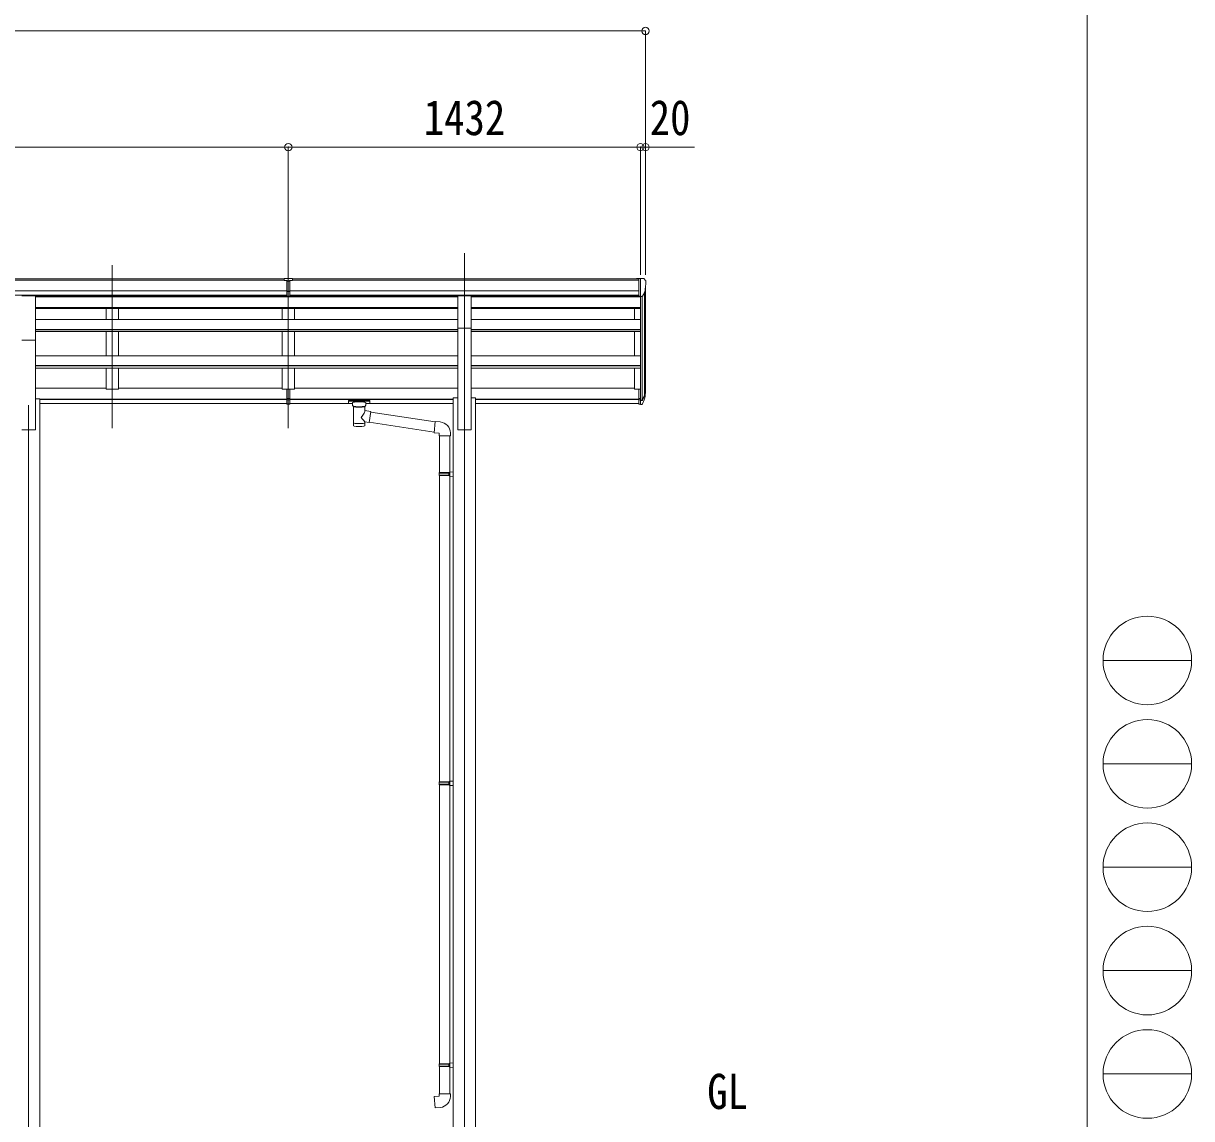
# Model space of a CAD drawing. Units: millimetres at full size, sheet at 1:30. Extents: x -8385 to 8479, y -5853 to 5787.
# Drawn here: x 3729 to 8479, y -2944 to 1506 of the extents above; entities that cross this region are included whole.
import ezdxf
from ezdxf.enums import TextEntityAlignment as Align

# ---------------------------------------------------------------- set-up
doc = ezdxf.new("R2010")
doc.units = ezdxf.units.MM
doc.header["$LTSCALE"] = 30
doc.header["$PDMODE"] = 32
doc.header["$PDSIZE"] = 30
for name, color, linetype, lineweight in [('0-0_0', 7, 'Continuous', 9), ('0-1_本体', 4, 'Continuous', 9), ('0-2_部品', 7, 'Continuous', 9), ('0-8_PARTS2', 2, 'Continuous', 9), ('0-A_寸法', 6, 'Continuous', 9), ('F-0_240', 7, 'Continuous', 9)]:
    doc.layers.add(name, color=color, linetype=linetype, lineweight=lineweight)
doc.styles.add('ＭＳ ゴシック', font='')
doc.styles.get('ＭＳ ゴシック').set_extended_font_data('MS Gothic')

msp = doc.modelspace()

# ---------------------------------------------------------------- linework, layer by layer
at = {"layer": '0-1_本体'}
for p, q in [((-199.37, 467.51), (4789.63, 467.51)), ((-199.37, 462.16), (4789.63, 462.16)), ((4822.63, 467.51), (6231.63, 467.51)), ((4822.63, 462.16), (6231.63, 462.16)), ((6258.13, 15.39), (6258.13, 430.75)), ((-199.37, 418.63), (4799.63, 418.63)), ((-199.37, 400.96), (4799.63, 400.96)), ((3777.63, 398.47), (4799.63, 398.47)), ((3777.63, 395.44), (4806.13, 395.44)), ((4065.13, 395.44), (4065.13, 398.47)), ((4115.13, 395.44), (4115.13, 398.47)), ((4781.13, 398.47), (4781.13, 395.47)), ((4806.13, 347.88), (4806.13, 395.44)), ((4806.13, 395.44), (5494.63, 395.44)), ((4812.63, 418.63), (6231.63, 418.63)), ((4812.63, 400.96), (6231.63, 400.96)), ((4812.63, 398.47), (5494.63, 398.47)), ((4831.13, 398.47), (4831.13, 395.47)), ((5549.63, 398.47), (6231.63, 398.47)), ((5549.63, 395.44), (6238.13, 395.44)), ((6213.13, 398.47), (6213.13, 395.44)), ((6238.13, 396.13), (6238.13, 19.82)), ((6244.13, 396.6), (6244.13, -24.61)), ((6253.85, 411.96), (6253.85, -6.61)), ((3777.63, 351.96), (4806.13, 351.96)), ((3777.63, 347.88), (4806.13, 347.88)), ((4065.13, 302.73), (4065.13, 347.88)), ((4115.13, 302.73), (4115.13, 347.88)), ((4781.13, 347.88), (4781.13, 302.73)), ((4806.13, 351.96), (5494.63, 351.96)), ((4806.13, 347.88), (5494.63, 347.88)), ((4831.13, 348.2), (4831.13, 302.74)), ((5549.63, 351.96), (6238.13, 351.96)), ((5549.63, 347.88), (6238.13, 347.88)), ((6213.13, 348.2), (6213.13, 302.73)), ((3777.63, 302.73), (4806.13, 302.73)), ((4806.13, 253.71), (4806.13, 302.73)), ((4806.13, 302.73), (5494.63, 302.73)), ((5549.63, 302.73), (6238.13, 302.73)), ((3777.63, -145.47), (3777.63, 267.17)), ((3777.63, 261.99), (4806.13, 261.99)), ((3777.63, 260.5), (4806.13, 260.5)), ((3777.63, 253.71), (4806.13, 253.71)), ((4065.13, 155.42), (4065.13, 253.71)), ((4115.13, 155.42), (4115.13, 253.71)), ((4781.13, 253.71), (4781.13, 155.39)), ((4806.13, 261.99), (5494.63, 261.99)), ((4806.13, 260.5), (5494.63, 260.5)), ((4806.13, 253.71), (5494.63, 253.71)), ((4831.13, 253.71), (4831.13, 155.39)), ((5494.63, -145.49), (5494.63, 267.17)), ((5549.63, -145.49), (5549.63, 267.17)), ((5549.63, 262), (6238.13, 262)), ((5549.63, 260.51), (6238.13, 260.51)), ((5549.63, 253.72), (6238.13, 253.72)), ((6213.13, 253.72), (6213.13, 155.42)), ((3777.63, 155.42), (4806.13, 155.42)), ((4806.13, 155.42), (5494.63, 155.42)), ((4806.13, 154.23), (4806.13, 103.96)), ((5549.63, 155.42), (6238.13, 155.42)), ((3777.63, 116.21), (4806.13, 116.21)), ((3777.63, 114.73), (4806.13, 114.73)), ((3777.63, 105.07), (4806.13, 105.07)), ((4065.13, 105.07), (4065.13, 19)), ((4115.13, 105.07), (4115.13, 19)), ((4781.13, 105.22), (4781.13, 18.98)), ((4806.13, 116.21), (5494.63, 116.21)), ((4806.13, 114.73), (5494.63, 114.73)), ((4806.13, 105.07), (5494.63, 105.07)), ((4831.13, 105.22), (4831.13, 18.98)), ((5549.63, 116.21), (6238.13, 116.21)), ((5549.63, 114.73), (6238.13, 114.73)), ((5549.63, 105.07), (6238.13, 105.07)), ((6213.13, 105.16), (6213.13, 19)), ((4065.13, 23.8), (3777.63, 23.8)), ((4065.13, 19), (4115.13, 19)), ((4781.13, 23.8), (4115.13, 23.8)), ((4831.13, 19), (4781.13, 19)), ((4831.13, 23.8), (5494.63, 23.8)), ((5549.63, 23.8), (6213.13, 23.8)), ((6231.63, 19), (6213.13, 19)), ((3777.63, -19.09), (3795.33, -19.09)), ((3795.33, -19.09), (3795.33, -3495.47)), ((4799.63, -21.89), (3795.33, -21.89)), ((4799.63, -39.07), (3795.33, -39.07)), ((4799.63, -20.51), (3795.46, -20.51)), ((4812.63, -20.51), (5476.93, -20.51)), ((4812.63, -21.89), (5476.93, -21.89)), ((4812.63, -39.07), (5066.63, -39.07)), ((5120.63, -39.07), (5476.93, -39.07)), ((5476.93, -15.49), (5494.63, -15.49)), ((5476.93, -15.49), (5476.93, -3495.49)), ((5549.63, -15.49), (5567.33, -15.49)), ((5567.33, -15.49), (5567.33, -3495.49)), ((5567.33, -20.51), (6231.63, -20.51)), ((5567.33, -21.89), (6231.63, -21.89)), ((5567.33, -39.07), (6231.63, -39.07)), ((3722.63, -145.47), (3777.63, -145.47)), ((5494.63, -145.49), (5549.63, -145.49))]:
    msp.add_line(p, q, dxfattribs=at)
at = {"layer": '0-2_部品'}
for p, q in [((4789.63, 461.08), (4789.63, 468.92)), ((4789.63, 461.08), (4799.63, 461.08)), ((4806.13, 460.26), (4799.63, 460.66)), ((4799.63, 459.08), (4812.63, 459.08)), ((4812.63, 460.6), (4806.13, 460.28)), ((4812.63, 397.45), (4812.63, 462.73)), ((6231.63, 469.11), (6221.63, 469.02)), ((6221.63, 467.51), (6221.63, 469.02)), ((6231.63, 397.13), (6231.63, 469.11)), ((6250.13, 469.11), (6231.63, 469.11)), ((6238.13, 396.13), (6238.13, 469.11)), ((6250.13, 469.11), (6252.46, 468.97)), ((6253.22, 468.54), (6257.29, 462.73)), ((6260.13, 459.74), (6260.13, 459.11)), ((3722.63, 399.24), (3777.63, 399.24)), ((3777.63, 218.31), (3777.63, 399.24)), ((4799.63, 417.56), (4806.13, 417.39)), ((4799.63, 398.51), (4806.13, 398.11)), ((4806.13, 417.39), (4812.63, 417.56)), ((4806.13, 398.11), (4812.63, 398.51)), ((5494.63, 399.24), (5549.63, 399.24)), ((5494.63, 267.17), (5494.63, 399.24)), ((5549.63, 267.17), (5549.63, 399.24)), ((6231.63, 397.13), (6238.13, 397.13)), ((6238.13, 396.13), (6243.34, 396.44)), ((6245.76, 397.94), (6255.03, 414)), ((5494.63, 267.17), (5549.63, 267.17)), ((3722.63, 218.31), (3777.63, 218.31)), ((4799.63, -18.51), (4799.63, 18.98)), ((4806.13, 23.78), (4806.13, 23.78)), ((4812.63, -18.51), (4812.63, 18.98)), ((6231.63, 19.8), (6231.63, -41.26)), ((6231.63, 19.8), (6238.13, 19.8)), ((6238.13, 19.8), (6238.13, -42.08)), ((4799.63, -18.51), (4812.63, -18.51)), ((4799.63, -40.75), (4799.63, -18.51)), ((4799.63, -23.91), (4812.63, -23.91)), ((4799.63, -39.69), (4806.13, -40.08)), ((4806.13, -40.08), (4812.63, -39.69)), ((4812.63, -40.75), (4812.63, -18.51)), ((5050.13, -26.97), (5050.13, -37.73)), ((5050.13, -27.16), (5050.13, -28.7)), ((5052.13, -26.31), (5135.13, -26.31)), ((5052.13, -28.48), (5135.13, -28.48)), ((5052.13, -38.39), (5066.63, -38.39)), ((5066.63, -45.2), (5066.63, -34.93)), ((5120.63, -45.2), (5120.63, -34.93)), ((5120.63, -38.39), (5135.13, -38.39)), ((5137.13, -26.97), (5137.13, -37.73)), ((6231.63, -18.51), (6238.13, -18.51)), ((6231.63, -23.91), (6238.13, -23.91)), ((6231.63, -41.26), (6238.13, -41.26)), ((6238.13, -24.91), (6243.27, -24.91)), ((6238.13, -26.91), (6242.98, -26.91)), ((6238.13, -42.08), (6242.98, -42.08)), ((6244.56, -24.16), (6254.32, -5.74)), ((6255.74, -6.24), (6245.57, -25.41)), ((6253.15, -23.09), (6245.57, -40.58)), ((5070.73, -49.7), (5070.71, -129.99)), ((5116.53, -67.28), (5116.53, -49.69)), ((5141.75, -71.18), (5116.53, -67.27)), ((5141.75, -71.18), (5134.73, -116.44)), ((5402.84, -113.75), (5141.44, -73.2)), ((5116.55, -129.99), (5116.53, -113.37)), ((5116.53, -113.62), (5134.73, -116.44)), ((5399.17, -155.68), (5135, -114.7)), ((5423.85, -113.57), (5403.02, -111.74)), ((5418.93, -169.31), (5464.93, -169.31)), ((5420.93, -169.31), (5420.93, -319.55)), ((5462.93, -169.31), (5462.93, -316.99)), ((5464.93, -169.31), (5464.93, -158.39)), ((5418.93, -321.55), (5419.93, -319.55)), ((5418.93, -321.55), (5462.93, -321.55)), ((5418.93, -321.55), (5418.93, -329.55)), ((5418.93, -329.55), (5462.93, -329.55)), ((5418.93, -329.55), (5419.93, -331.55)), ((5419.93, -319.55), (5462.93, -319.55)), ((5419.93, -331.55), (5462.93, -331.55)), ((5420.93, -331.55), (5420.93, -1575.74)), ((5458.45, -321.55), (5458.02, -319.55)), ((5460.93, -317.05), (5476.93, -316.58)), ((5460.93, -319.05), (5460.93, -317.05)), ((5460.93, -319.05), (5462.93, -319.05)), ((5460.93, -334.05), (5460.93, -332.05)), ((5476.93, -316.58), (5476.93, -334.52)), ((5460.93, -334.05), (5476.93, -334.52)), ((5462.93, -334.11), (5462.93, -1573.18)), ((5418.93, -1577.74), (5419.93, -1575.74)), ((5418.93, -1577.74), (5462.93, -1577.74)), ((5418.93, -1577.74), (5418.93, -1585.74)), ((5418.93, -1585.74), (5462.93, -1585.74)), ((5418.93, -1585.74), (5419.93, -1587.74)), ((5419.93, -1575.74), (5462.93, -1575.74)), ((5419.93, -1587.74), (5462.93, -1587.74)), ((5420.93, -1587.74), (5420.93, -2720.9)), ((5458.45, -1577.74), (5458.02, -1575.74)), ((5460.93, -1573.24), (5476.93, -1572.77)), ((5460.93, -1575.24), (5460.93, -1573.24)), ((5460.93, -1575.24), (5462.93, -1575.24)), ((5460.93, -1590.24), (5460.93, -1588.24)), ((5460.93, -1590.24), (5476.93, -1590.71)), ((5462.93, -1590.3), (5462.93, -2718.34)), ((5476.93, -1572.77), (5476.93, -1590.71)), ((5418.93, -2722.9), (5419.93, -2720.9)), ((5418.93, -2722.9), (5462.93, -2722.9)), ((5418.93, -2722.9), (5418.93, -2730.9)), ((5418.93, -2730.9), (5462.93, -2730.9)), ((5418.93, -2730.9), (5419.93, -2732.9)), ((5419.93, -2720.9), (5462.93, -2720.9)), ((5419.93, -2732.9), (5462.93, -2732.9)), ((5420.93, -2732.9), (5420.93, -2842.9)), ((5458.45, -2722.9), (5458.02, -2720.9)), ((5460.93, -2718.4), (5476.93, -2717.93)), ((5460.93, -2720.4), (5460.93, -2718.4)), ((5460.93, -2720.4), (5462.93, -2720.4)), ((5460.93, -2735.4), (5460.93, -2733.4)), ((5460.93, -2735.4), (5476.93, -2735.87)), ((5462.93, -2735.46), (5462.93, -2842.9)), ((5476.93, -2717.93), (5476.93, -2735.87)), ((5418.93, -2842.9), (5464.93, -2842.9)), ((5418.93, -2852.9), (5418.93, -2842.9)), ((5464.93, -2842.9), (5464.93, -2853.81))]:
    msp.add_line(p, q, dxfattribs=at)
for points in [[(4789.63, 468.92), (4807.63, 469.08), (4822.63, 468.95)], [(4812.63, 397.45), (4806.13, 397.05), (4799.63, 397.45), (4799.63, 462.79)], [(4812.63, 461.12), (4822.63, 461.21), (4822.63, 468.95)], [(4812.63, 416.45), (4809.37, 416.37), (4806.13, 416.29), (4802.89, 416.37), (4799.63, 416.45)], [(4812.63, -40.75), (4806.13, -41.15), (4799.63, -40.75)], [(5050.13, -26.97), (5050.17, -26.78), (5050.25, -26.64), (5050.35, -26.55), (5050.45, -26.48), (5050.57, -26.44), (5050.87, -26.38), (5051.36, -26.33), (5051.9, -26.31), (5052.13, -26.31)], [(5050.13, -37.73), (5050.17, -37.93), (5050.25, -38.06), (5050.35, -38.16), (5050.45, -38.22), (5050.57, -38.26), (5050.87, -38.32), (5051.36, -38.37), (5051.9, -38.39), (5052.13, -38.39)], [(5066.67, -45.15), (5066.65, -45.5), (5066.89, -46.46), (5067.41, -47.34), (5068.22, -48.18), (5069.33, -48.98), (5070.73, -49.7)], [(5116.53, -49.69), (5116.76, -49.6), (5118.12, -48.86), (5119.23, -48.02), (5119.99, -47.15), (5120.45, -46.25), (5120.62, -45.36)], [(5135.13, -26.31), (5135.48, -26.31), (5136.01, -26.34), (5136.46, -26.39), (5136.77, -26.47), (5136.94, -26.56), (5137.06, -26.7), (5137.12, -26.88), (5137.13, -26.97)], [(5135.13, -38.39), (5135.48, -38.39), (5136.01, -38.36), (5136.46, -38.31), (5136.77, -38.24), (5136.94, -38.14), (5137.06, -38), (5137.12, -37.82), (5137.13, -37.73)], [(5403.02, -111.74), (5399.01, -157.57), (5418.93, -159.31), (5418.93, -169.31)], [(5458.45, -321.55), (5458.45, -329.55), (5458.02, -331.55)], [(5460.93, -332.05), (5462.93, -332.05), (5462.93, -319.05)], [(5458.45, -1577.74), (5458.45, -1585.74), (5458.02, -1587.74)], [(5460.93, -1588.24), (5462.93, -1588.24), (5462.93, -1575.24)], [(5458.45, -2722.9), (5458.45, -2730.9), (5458.02, -2732.9)], [(5460.93, -2733.4), (5462.93, -2733.4), (5462.93, -2720.4)], [(5423.85, -2898.64), (5403.02, -2900.46), (5399.01, -2854.64), (5418.93, -2852.9)]]:
    msp.add_lwpolyline(points, dxfattribs=at)
for centre, radius, start, end in [((6252.4, 467.97), 1, 35, 86.5), ((6058.13, 459.11), 202, 347.09739, 0), ((6257.13, 459.74), 3, 0, 87), ((6243.16, 399.44), 3, 273.5, 330), ((6124.91, 12.99), 133.22, 344.28698, 356.72013), ((6170.18, 20.21), 88.05, 342.78929, 2.77608), ((6169.47, 15.93), 89.07, 345.58812, 5.50424), ((6242.98, -23.91), 3, 270, 330), ((6242.98, -39.08), 3, 270, 330), ((6243.27, -23.41), 1.5, 270, 330), ((5419.93, -158.39), 45, 0, 85), ((5419.93, -2853.81), 45, 275, 0)]:
    msp.add_arc(centre, radius, start, end, dxfattribs=at)
for centre, major_axis, ratio, start_param, end_param in [((4830.7, 458.77), (24.57, -1.51), 0.121868, 3.1422238, 3.1491027), ((5052.13, -28.7), (2, 0), 0.109601, 1.5707963, 3.1415927), ((5093.63, -34.93), (27, 0), 0.122176, 6.2831853, 9.424778), ((5104.63, -45.2), (16, 0), 0.361356, 6.2636979, 6.2831853), ((5135.13, -28.7), (2, 0), 0.109601, 0, 1.5707963), ((5093.64, -50.16), (-22.91, 0.42), 0.072511, 0.0008029, 1.5715993), ((5093.64, -51.78), (-22.91, 0.42), 0.072511, 0.0008029, 1.5715993), ((5093.62, -50.16), (22.92, 0.42), 0.07247, 4.71158, 6.2823764), ((5093.62, -51.78), (22.92, 0.42), 0.07247, 4.71158, 6.2823764), ((5093.63, -93.82), (-22.81, -26.62), 0.234429, 1.6855472, 3.1268519), ((5093.63, -129.99), (22.92, 0), 0.101955, 3.1415499, 6.2833984), ((5093.63, -117.55), (22.91, 0), 0.122865, 3.1415927, 6.2831853), ((5096.19, -91.17), (20.32, -22.25), 0.045535, 0.0389954, 1.3075346)]:
    msp.add_ellipse(centre, major_axis=major_axis, ratio=ratio, start_param=start_param, end_param=end_param, dxfattribs=at)
at = {"layer": '0-8_PARTS2'}
for p, q in [((4806.13, -139.32), (4806.13, 572.08)), ((5522.13, -139.32), (5522.13, 572.08)), ((4090.13, -139.27), (4090.13, 523.26)), ((3750.13, -45.47), (3750.13, -3595.47)), ((5522.13, -45.53), (5522.13, -3595.52))]:
    msp.add_line(p, q, dxfattribs=at)
at = {"layer": '0-A_寸法'}
for p, q in [((-225.87, 1475.02), (6258.13, 1475.02)), ((6258.13, 1475.02), (6258.13, 484.73)), ((-205.87, 1002.89), (4806.13, 1002.89)), ((4806.13, 1002.89), (6238.13, 1002.89)), ((4806.13, 1002.89), (4806.13, 484.73)), ((4806.13, 1002.89), (4806.13, 484.73)), ((6238.13, 1002.89), (6238.13, 484.73)), ((6238.13, 1002.89), (6258.13, 1002.89)), ((6258.13, 1002.89), (6258.13, 484.73)), ((6258.13, 1002.89), (6458.13, 1002.89))]:
    msp.add_line(p, q, dxfattribs=at)
for p in [(6258.13, 1475.02), (4806.13, 1002.89), (6238.13, 1002.89), (6258.13, 1002.89)]:
    msp.add_point(p, dxfattribs=at)
at = {"layer": 'F-0_240', "color": 5}
msp.add_line((8054.55, 5787.34), (8054.55, -5852.66), dxfattribs=at)
at = {"layer": 'F-0_240', "color": 4}
for p, q in [((8118.66, -1082.66), (8478.66, -1082.66)), ((8118.66, -1502.66), (8478.66, -1502.66)), ((8118.66, -1922.66), (8478.66, -1922.66)), ((8118.66, -2342.66), (8478.66, -2342.66)), ((8118.66, -2762.66), (8478.66, -2762.66))]:
    msp.add_line(p, q, dxfattribs=at)
for centre in [(8298.66, -1082.66), (8298.66, -1502.66), (8298.66, -1922.66), (8298.66, -2342.66), (8298.66, -2762.66)]:
    msp.add_circle(centre, 180, dxfattribs=at)

# ---------------------------------------------------------------- texts
at = {"layer": '0-0_0', "style": 'ＭＳ ゴシック', "width": 0.85}
msp.add_text('GL', height=143, dxfattribs=at).set_placement((6509.36, -2947.91), align=Align.BOTTOM_LEFT)
at = {"layer": '0-A_寸法', "color": 7, "style": 'ＭＳ ゴシック', "width": 0.85}
for s, p in [('1432', (5357.13, 1008.89)), ('20', (6275.63, 1008.89))]:
    msp.add_text(s, height=143, dxfattribs=at).set_placement(p, align=Align.BOTTOM_LEFT)

doc.saveas('drawing.dxf')
